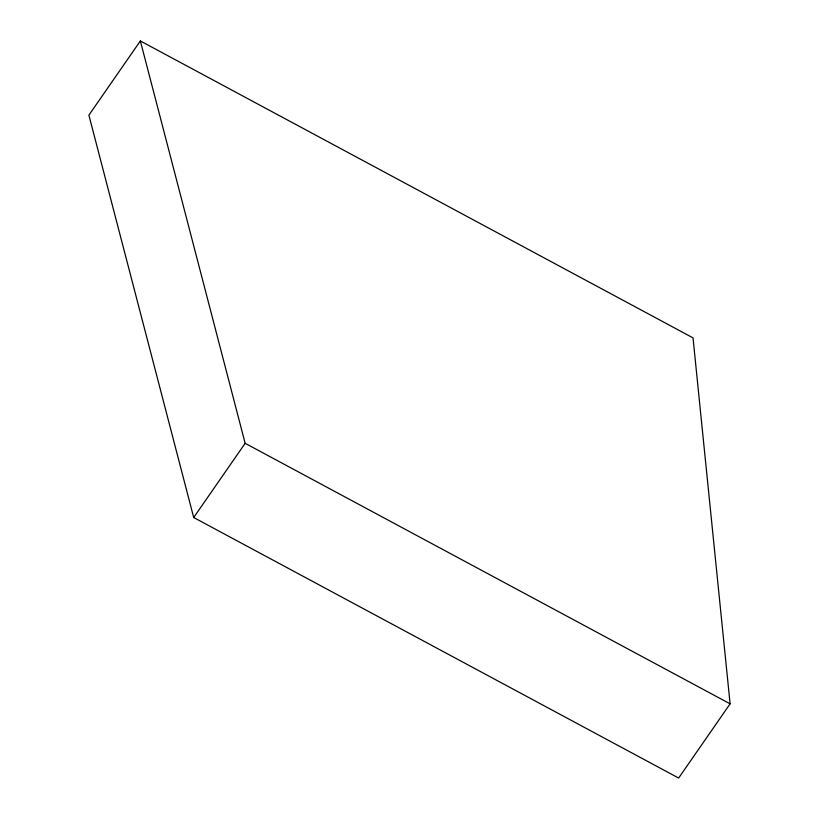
<?xml version="1.0" encoding="UTF-8"?>
<svg xmlns="http://www.w3.org/2000/svg" width="819" height="819" viewBox="0 0 819 819"><rect width="100%" height="100%" fill="white"/><g stroke="black" fill="none" stroke-linecap="round" stroke-linejoin="round"><path stroke-width="1.23" d="M140.356 40.95L88.892 115.162L193.704 517.516L678.644 778.05L730.108 703.838L693.028 337.878L140.356 40.95L245.157 443.304L730.108 703.838M193.704 517.516L245.157 443.304"/></g></svg>
